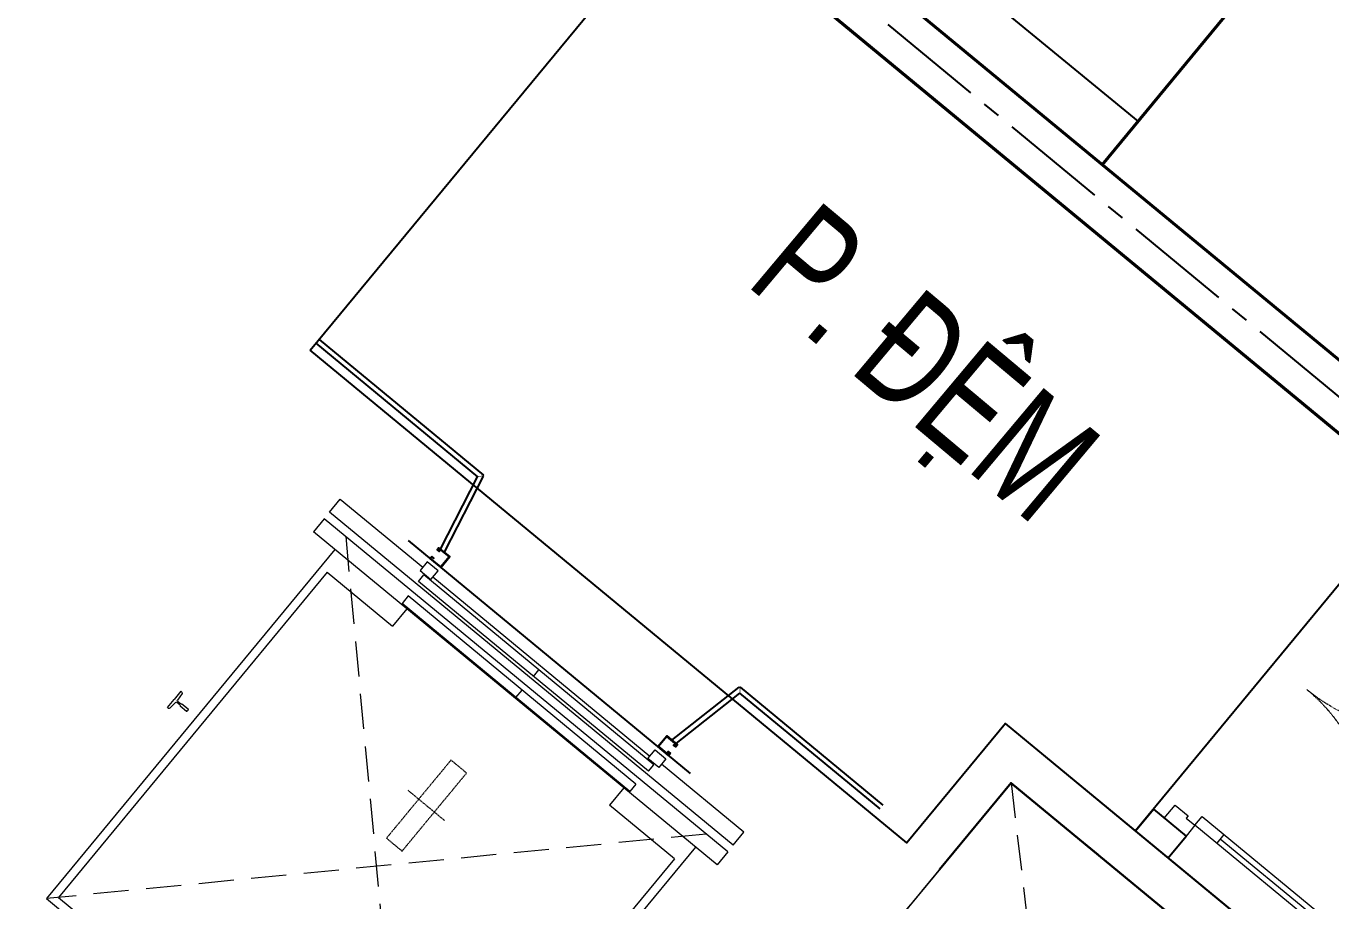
# Model space of a CAD drawing. Header units: millimetres. Extents: x -361681467 to 361175952, y -1292982 to 1550216.
# Drawn here: x -89853 to -85216, y 122647 to 125757 of the extents above; entities that cross this region are included whole.
import ezdxf
from ezdxf.enums import TextEntityAlignment as Align

# ---------------------------------------------------------------- set-up
doc = ezdxf.new("R2010")
doc.units = ezdxf.units.MM
doc.header["$MEASUREMENT"] = 0
for name, pattern in [('CENTER2', [28.575, 19.05, -3.175, 3.175, -3.175]), ('HIDDEN', [0.375, 0.25, -0.125]), ('HIDDEN2', [0.1875, 0.125, -0.0625]), ('Xref_ST_MBDV Cot vach 30.7.2022$0$CENTERX2', [4, 2.5, -0.5, 0.5, -0.5]), ('Xref_ST_MBDV Cot vach 30.7.2022$0$HIDDEN', [0.375, 0.25, -0.125]), ('Xref_ST_MBDV Cot vach 30.7.2022$0$PHANTOMX2', [5, 2.5, -0.5, 0.5, -0.5, 0.5, -0.5])]:
    doc.linetypes.add(name, pattern=pattern)
for name, color, linetype in [('A-FURNITURE', 251, 'Continuous'), ('A-GRID-LINE', 8, 'CENTER2'), ('KT-Text', 7, 'Continuous'), ('KT-Tuong', 1, 'Continuous'), ('Xref_NT1+NT2_MBDV Cot vach_220729$0$ccu12-Thay', 7, 'Continuous'), ('Xref_ST_MBDV Cot vach 30.7.2022$0$KT-Net manh', 139, 'Continuous')]:
    doc.layers.add(name, color=color, linetype=linetype)
for name, color, linetype, lineweight in [('CUA', 37, 'Continuous', 13), ('KT-Net cat', 1, 'Continuous', 40), ('SPE-MEP-HVAC', 140, 'Continuous', 0), ('Xref_ST_MBDV Cot vach 30.7.2022$0$KT-Noi that', 36, 'Continuous', 9)]:
    doc.layers.add(name, color=color, linetype=linetype, lineweight=lineweight)
doc.styles.add('Arial', font='arial.ttf', dxfattribs={"width": 0.7})

# ---------------------------------------------------------------- blocks, each defined once
blk = doc.blocks.new('Xref_ST_MBDV Cot vach 30.7.2022$0$TM 1000kg')
at = {"layer": 'Xref_ST_MBDV Cot vach 30.7.2022$0$KT-Net manh'}
for p, q in [((-2850, 2500), (-2850, 1742.2)), ((-2832, 2500), (-2832, 1754.4)), ((-2500, 1800), (-2500, 500)), ((-2850, 1742.2), (-2847, 1742.2)), ((-2847, 1742.2), (-2847, 1739.2)), ((-2550, 1674.2), (-2847, 1739.2)), ((-2550, 1692.7), (-2832, 1754.4)), ((-2550, 625.8), (-2847, 560.8)), ((-2550, 607.3), (-2832, 545.6)), ((-2850, 557.8), (-2847, 557.8)), ((-2850, -100), (-2850, 557.8)), ((-2847, 557.8), (-2847, 560.8)), ((-2832, -100), (-2832, 545.6))]:
    blk.add_line(p, q, dxfattribs=at)
at = {"layer": 'Xref_ST_MBDV Cot vach 30.7.2022$0$KT-Net manh', "const_width": 2}
for points in [[(-2847, 1742.2), (-2832, 1754.4)], [(-2847, 557.8), (-2832, 545.6)]]:
    blk.add_lwpolyline(points, dxfattribs=at)
at = {"layer": 'Xref_ST_MBDV Cot vach 30.7.2022$0$KT-Net manh', "ltscale": 2}
for points in [[(-2510, 1700), (-2500, 1700), (-2500, 1650), (-2550, 1650), (-2550, 1700), (-2540, 1700), (-2540, 1690), (-2541.6, 1690), (-2541.6, 1698.4), (-2548.4, 1698.4), (-2548.4, 1651.6), (-2501.6, 1651.6), (-2501.6, 1698.4), (-2508.4, 1698.4), (-2508.4, 1690), (-2510, 1690)], [(-2510, 600), (-2500, 600), (-2500, 650), (-2550, 650), (-2550, 600), (-2540, 600), (-2540, 610), (-2541.6, 610), (-2541.6, 601.6), (-2548.4, 601.6), (-2548.4, 648.4), (-2501.6, 648.4), (-2501.6, 601.6), (-2508.4, 601.6), (-2508.4, 610), (-2510, 610)]]:
    blk.add_lwpolyline(points, close=True, dxfattribs=at)
at = {"layer": 'Xref_ST_MBDV Cot vach 30.7.2022$0$KT-Noi that', "linetype": 'Continuous', "ltscale": 2}
for p, q in [((-2460, 2080, 0), (-2460, 1700, 0)), ((-2400, 2080, 0), (-2460, 2080, 0)), ((-2400, 220, 0), (-2400, 2080, 0)), ((-2370, 220, 0), (-2370, 2080, 0)), ((-2370, 2080, 0), (-2310, 2080, 0)), ((-2310, 220, 0), (-2310, 2080, 0)), ((-2310, 1981, 0), (-700, 1981, 0)), ((-2230, 1950, 0), (-730, 1950, 0)), ((-2230, 1950, 0), (-2230, 1650, 0)), ((-730, 1950, 0), (-730, 350, 0)), ((-700, 1981, 0), (-700, 319, 0)), ((-2441.3, 620, 0), (-2441.3, 1680, 0)), ((-2411, 1680, 0), (-2441.3, 1680, 0)), ((-2411, 620, 0), (-2411, 1680, 0)), ((-2348, 625, 0), (-2348, 1675, 0)), ((-2348, 1675, 0), (-2314, 1675, 0)), ((-2314, 625, 0), (-2314, 1675, 0)), ((-2455, 650, 0), (-2455, 1650, 0)), ((-2310, 1650, 0), (-2230, 1650, 0)), ((-2411, 1150, 0), (-2441.3, 1150, 0)), ((-2314, 1150, 0), (-2348, 1150, 0)), ((-2310, 650, 0), (-2230, 650, 0)), ((-2230, 350, 0), (-2230, 650, 0)), ((-2411, 620, 0), (-2441.3, 620, 0)), ((-2348, 625, 0), (-2314, 625, 0)), ((-2460, 220, 0), (-2460, 600, 0)), ((-2230, 350, 0), (-730, 350, 0)), ((-2310, 319, 0), (-700, 319, 0)), ((-2400, 220, 0), (-2460, 220, 0)), ((-2370, 220, 0), (-2310, 220, 0))]:
    blk.add_line(p, q, dxfattribs=at)
at = {"layer": 'Xref_ST_MBDV Cot vach 30.7.2022$0$KT-Noi that', "linetype": 'Continuous'}
for p, q in [((-1572.5, 2077, 0), (-1572.5, 2082, 0)), ((-1572.5, 2082, 0), (-1535, 2082, 0)), ((-1569.5, 2074, 0), (-1540.1, 2070.9, 0)), ((-1540, 2021, 0), (-1540, 2050, 0)), ((-1537.1, 2054.1, 0), (-1537.1, 2067.9, 0)), ((-1497.5, 2082, 0), (-1535, 2082, 0)), ((-1532.9, 2054.1, 0), (-1532.9, 2067.9, 0)), ((-1530, 2021, 0), (-1530, 2050, 0)), ((-1500.5, 2074, 0), (-1529.9, 2070.9, 0)), ((-1497.5, 2077, 0), (-1497.5, 2082, 0)), ((-1539, 2020, 0), (-1535, 2020, 0)), ((-1531, 2020, 0), (-1535, 2020, 0))]:
    blk.add_line(p, q, dxfattribs=at)
at = {"layer": 'Xref_ST_MBDV Cot vach 30.7.2022$0$KT-Noi that', "linetype": 'Xref_ST_MBDV Cot vach 30.7.2022$0$HIDDEN', "ltscale": 500}
for p, q in [((-2370, 1981, 0), (-700, 319, 0)), ((-2370, 319, 0), (-700, 1981, 0))]:
    blk.add_line(p, q, dxfattribs=at)
at = {"layer": 'Xref_ST_MBDV Cot vach 30.7.2022$0$KT-Noi that', "linetype": 'Xref_ST_MBDV Cot vach 30.7.2022$0$CENTERX2'}
blk.add_line((-1815, 1236, 0), (-1815, 1066.7, 0), dxfattribs=at)
at = {"layer": 'Xref_ST_MBDV Cot vach 30.7.2022$0$KT-Noi that', "linetype": 'Continuous', "ltscale": 2, "elevation": 0}
for points in [[(-2485, 1700), (-2445, 1700), (-2445, 1650), (-2485, 1650)], [(-2485, 600), (-2445, 600), (-2445, 650), (-2485, 650)]]:
    blk.add_lwpolyline(points, close=True, dxfattribs=at)
at = {"layer": 'Xref_ST_MBDV Cot vach 30.7.2022$0$KT-Noi that', "linetype": 'Xref_ST_MBDV Cot vach 30.7.2022$0$PHANTOMX2', "elevation": 0}
blk.add_lwpolyline([(-1635, 1186), (-1635, 1114), (-1995, 1114), (-1995, 1186)], close=True, dxfattribs=at)
at = {"layer": 'Xref_ST_MBDV Cot vach 30.7.2022$0$KT-Noi that', "linetype": 'Continuous'}
for centre, radius, start, end in [((-1569.5, 2077, 0), 3, 180, 270), ((-1540.1, 2067.9, 0), 3, 0, 90), ((-1542.3, 2054.7, 0), 5.25, 295.6697, 353.3173), ((-1529.9, 2067.9, 0), 3, 90, 180), ((-1527.7, 2054.7, 0), 5.25, 186.6827, 244.3303), ((-1500.5, 2077, 0), 3, 270, 0), ((-1539, 2021, 0), 1, 180, 270), ((-1531, 2021, 0), 1, 270, 0)]:
    blk.add_arc(centre, radius, start, end, dxfattribs=at)
blk = doc.blocks.new('*U90')
for p, q in [((-1260, 525), (-1300, 525)), ((-1280, 100), (-1280, 525)), ((-90, 525), (-50, 525)), ((-70, 100), (-70, 525)), ((-1260, 100), (-1300, 100)), ((-90, 100), (-50, 100))]:
    blk.add_line(p, q)
for points in [[(-1300, 0), (-1260, 0), (-1260, 625), (-1300, 625)], [(-50, 0), (-90, 0), (-90, 625), (-50, 625)], [(-1350, -100), (-1290, -100), (-1290, -40), (-1300, -40), (-1300, 0), (-1350, 0)], [(0, -100), (-60, -100), (-60, -40), (-50, -40), (-50, 0), (0, 0)]]:
    blk.add_lwpolyline(points, close=True)
at = {"linetype": 'HIDDEN2'}
for centre, start, end in [((-1300, 0), 0, 90), ((-50, 0), 90, 180)]:
    blk.add_arc(centre, 625, start, end, dxfattribs=at)
blk = doc.blocks.new('qweee')
at = {"layer": 'A-FURNITURE'}
blk.add_line((-4676.4, 1850.5, -20.3), (-4676.4, 1151, -20.3), dxfattribs=at)
at = {"layer": 'A-GRID-LINE', "ltscale": 20, "elevation": 0}
blk.add_lwpolyline([(-976.9, -100), (3424.9, -100), (3425.1, 9900.1), (-4976.3, 9900), (-4976.4, 450.9), (-976.9, 450.9)], close=True, dxfattribs=at)
at = {"layer": 'KT-Net cat'}
for p, q in [((-4876.2, 9899.9, -20.3), (-4876.4, 650.9, -20.3)), ((-1075.6, 1850.4, -20.6), (-4876.4, 1850.5, -20.3))]:
    blk.add_line(p, q, dxfattribs=at)
at = {"layer": 'KT-Net cat', "elevation": -20.3}
for points in [[(-5077.3, 9900), (-5077.5, 700)], [(-4876.2, 9899.9), (-5077.3, 9899.9), (-5077.5, 451)]]:
    blk.add_lwpolyline(points, dxfattribs=at)
blk = doc.blocks.new('*U282')
at = {"linetype": 'HIDDEN', "ltscale": 500}
for p, q in [((1006.7, 443.4), (463.9, -1053.2)), ((1470.6, -609.8), (0, 0))]:
    blk.add_line(p, q, dxfattribs=at)
blk.add_lwpolyline([(1006.7, 443.4), (1470.6, -609.8), (463.9, -1053.2), (0, 0)], close=True, dxfattribs=at)
blk = doc.blocks.new('A$C16B9592A')
at = {"layer": 'SPE-MEP-HVAC', "linetype": 'HIDDEN', "ltscale": 1000, "xscale": -1, "rotation": 254.2212213649985}
blk.add_blockref('*U282', (-8069.1, -15017.2, 0), dxfattribs=at)

msp = doc.modelspace()

# ---------------------------------------------------------------- linework, layer by layer
at = {"layer": 'Defpoints', "ltscale": 0.5, "elevation": 0}
msp.add_lwpolyline([(-88843.6, 124604.8), (-87506.4, 126224.1), (-84923.3, 124090.9), (-85910.3, 122895.8), (-86372.9, 123277.8), (-86723.2, 122853.7)], close=True, dxfattribs=at)
at = {"layer": 'KT-Tuong', "ltscale": 0.5}
for p, q in [((-85910.3, 122895.8, 0), (-85846.7, 122972.9, 0)), ((-85846.7, 122972.9, 0), (-85731, 122877.3, 0)), ((-85794.7, 122800.3, 0), (-85731, 122877.3, 0))]:
    msp.add_line(p, q, dxfattribs=at)
at = {"layer": 'KT-Tuong', "ltscale": 0.5, "elevation": 0}
for points in [[(-86050.2, 121390.2), (-85254.3, 122354), (-86372.9, 123277.8), (-86723.2, 122853.7)], [(-86165.9, 121485.7), (-85465.5, 122333.9), (-86352.8, 123066.7), (-86607.5, 122758.2)]]:
    msp.add_lwpolyline(points, dxfattribs=at)
at = {"layer": 'KT-Tuong', "ltscale": 0.5, "extrusion": (1.61756e-06, 1.95869e-06, 1), "elevation": 20.4}
for points in [[(-86050.1, 121389.6), (-85254.1, 122353.5), (-86372.8, 123277.3), (-86723, 122853.2)], [(-86165.7, 121485.2), (-85465.3, 122333.3), (-86352.6, 123066.1), (-86607.3, 122757.7)]]:
    msp.add_lwpolyline(points, dxfattribs=at)
at = {"layer": 'SPE-MEP-HVAC', "elevation": 0}
msp.add_lwpolyline([(-87053.3, 122218.5), (-86165.9, 121485.7), (-85465.5, 122333.9), (-86352.8, 123066.7)], close=True, dxfattribs=at)
at = {"layer": 'SPE-MEP-HVAC', "extrusion": (1.61756e-06, 1.95869e-06, 1), "elevation": 20.4}
msp.add_lwpolyline([(-87053.1, 122217.9), (-86165.7, 121485.2), (-85465.3, 122333.3), (-86352.7, 123066.1)], close=True, dxfattribs=at)

# ---------------------------------------------------------------- block references
at = {"layer": 'CUA', "xscale": -1, "rotation": 230.4488274522181}
msp.add_blockref('*U90', (-84871.4, 123918.3, 0), dxfattribs=at)
at = {"layer": 'Xref_ST_MBDV Cot vach 30.7.2022$0$KT-Noi that', "xscale": -1, "rotation": 50.4484813246509}
msp.add_blockref('Xref_ST_MBDV Cot vach 30.7.2022$0$TM 1000kg', (-88698.9, 120854, 0), dxfattribs=at)

# ---------------------------------------------------------------- texts
at = {"layer": 'KT-Text', "extrusion": (-2.60739e-08, 7.73991e-08, 1), "style": 'Arial', "width": 0.7}
msp.add_text('P. ĐỆM', height=400, rotation=320, dxfattribs=at).set_placement((-86784.9, 124408.2, 0), align=Align.CENTER)

# ---------------------------------------------------------------- next in the draw order: block references
at = {"layer": 'KT-Net cat', "extrusion": (1.61761e-06, 1.95865e-06, 1), "rotation": 50.44737786835875}
msp.add_blockref('qweee', (-91396.6, 125126, 0.1), dxfattribs=at)
at = {"layer": 'KT-Net cat', "extrusion": (1.61761e-06, 1.95865e-06, 1), "xscale": -1, "rotation": 230.4473778683584}
msp.add_blockref('qweee', (-84350.3, 130202.8, 0.1), dxfattribs=at)

# ---------------------------------------------------------------- next in the draw order: linework, layer by layer
at = {"layer": 'Xref_NT1+NT2_MBDV Cot vach_220729$0$ccu12-Thay', "extrusion": (-3.81165e-21, -3.29453e-06, 1), "elevation": 20}
for points in [[(-50734.5, 137616.8), (-52968, 139461.2), (-50454, 142505.4, 0.400724), (-51118.9, 150774), (-65797, 162894.2, 0.272258), (-70938.6, 163595, 0.114296), (-74918.6, 160636.5, -0.000247), (-76490.3, 158725.9), (-81646.6, 152482.1, 0.38048), (-81585.3, 152085.2), (-81276.9, 151830.5, -0.417134), (-81238.7, 151408.8), (-87543.2, 143769.2, -0.417133), (-87964.5, 143726.9), (-88273, 143981.6, 0.411319), (-88696.3, 143943.3), (-102523.3, 127202.8, 0.071629), (-103367.6, 125433.1, 0.050313), (-106100.2, 113163.4, 0.020998), (-106509, 107836.6, 0.504068), (-100691, 104089.9), (-92174.5, 107351, 0.080271), (-88480.7, 109650.8), (-67785.7, 134710.2, -0.414214), (-66380.8, 134844.2), (-58207.6, 128094.5, 0.41477), (-55386.6, 128366.3), (-50233.3, 134606.3)], [(-50799.5, 137538.1), (-53111.7, 139447.5), (-50533, 142570.1, 0.400609), (-51185.4, 150696.6), (-65861, 162814.7, 0.272153), (-70898.5, 163501.2, 0.114259), (-74840.2, 160571, -0.000247), (-76411.5, 158661), (-81563.7, 152422.2, 0.37285), (-81520.3, 152164), (-81211.9, 151909.2, -0.416719), (-81160.3, 151343.5), (-87464.2, 143704.5, -0.416748), (-88029.5, 143648.1), (-88338, 143902.9, 0.410662), (-88618, 143877.9), (-102441.2, 127141.8, 0.07147), (-103270.5, 125401.9, 0.050316), (-105998.9, 113151.4, 0.020978), (-106406.8, 107838.2, 0.503675), (-100727.3, 104185.3), (-92212.5, 107445.7, 0.080087), (-88554.1, 109722.2), (-67864.4, 134775.2, -0.414214), (-66315.8, 134922.9), (-58142.6, 128173.2, 0.414785), (-55465.3, 128431.2), (-50312, 134671.3)], [(-50863.2, 137461), (-53252.5, 139434.1), (-50610.3, 142633.4, 0.400492), (-51250.5, 150620.7), (-65923.8, 162736.9, 0.272047), (-70859.2, 163409.2, 0.114221), (-74763.5, 160506.9, -0.000247), (-76334.4, 158597.3), (-81481.3, 152365, 0.355996), (-81456.6, 152241.1), (-81148.2, 151986.3, -0.416443), (-81083.5, 151279.5), (-87386.8, 143641.2, -0.416491), (-88093.2, 143571), (-88401.6, 143825.8, 0.409202), (-88541.3, 143813.6), (-102360.8, 127082.1, 0.071309), (-103175.2, 125371.3, 0.05032), (-105899.6, 113139.5, 0.020958), (-106306.7, 107839.8, 0.503277), (-100762.9, 104278.8), (-92249.7, 107538.6, 0.079904), (-88625.9, 109792.2), (-67941.5, 134838.9, -0.414214), (-66252.1, 135000), (-58078.9, 128250.3, 0.4148), (-55542.5, 128494.8), (-50389.1, 134735)]]:
    msp.add_lwpolyline(points, format="xyb", dxfattribs=at)

# ---------------------------------------------------------------- next in the draw order: block references
at = {"layer": 'KT-Tuong'}
msp.add_blockref('A$C16B9592A', (-78096.8, 136502.9, 0), dxfattribs=at)

doc.saveas('drawing.dxf')
